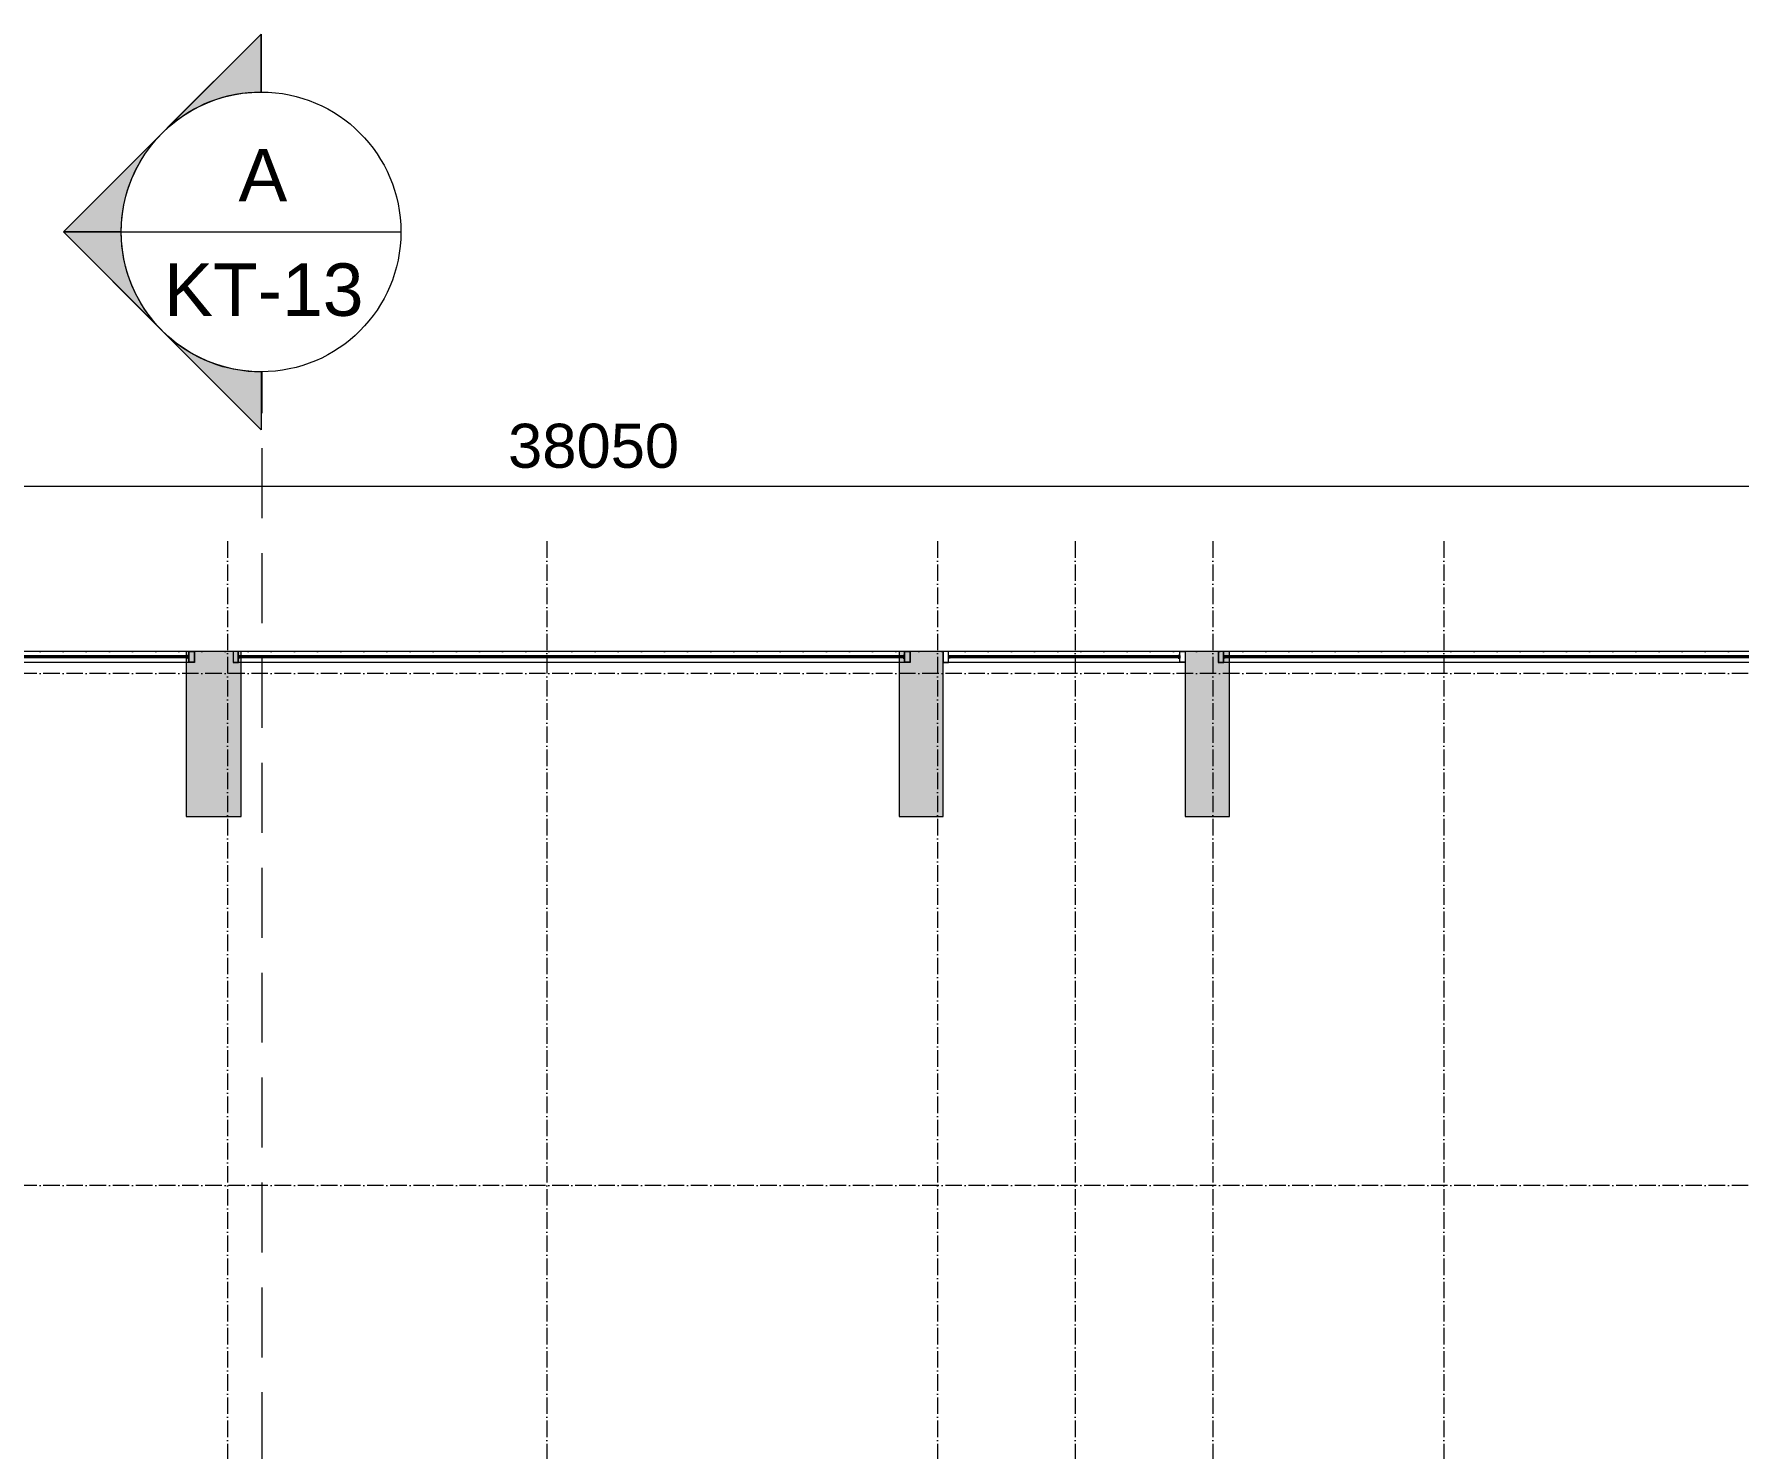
# Model space of a CAD drawing. Header units: millimetres. Extents: x -20211 to 105142, y -25405 to 48204.
# Drawn here: x 15244 to 30730, y 35359 to 48204 of the extents above; entities that cross this region are included whole.
import ezdxf

# ---------------------------------------------------------------- set-up
doc = ezdxf.new("R2010")
doc.units = ezdxf.units.MM
doc.linetypes.add('Grid Line', pattern=[4.2, 3, -0.6, 0, -0.6])
doc.linetypes.add('HIDDEN2', pattern=[4.7625, 3.175, -1.5875])
doc.layers.get('Defpoints').update_dxf_attribs({"color": 230})
for name, color, linetype, lineweight in [('CUA', 31, 'Continuous', 9), ('DIM', 1, 'Continuous', 5), ('G-ANNO-SYMB', 111, 'Continuous', 5), ('KI-HIEU-1', 151, 'Continuous', 9), ('NET-CAT', 3, 'Continuous', 15), ('NET-THAY', 2, 'Continuous', 9), ('TRUC', 225, 'Continuous', 5), ('X-COT HAM$0$LC.HA', 8, 'Continuous', 9)]:
    doc.layers.add(name, color=color, linetype=linetype, lineweight=lineweight)
doc.styles.add('Arial', font='arial_0.ttf', dxfattribs={"height": 476.25})
doc.styles.add('TA1', font='arial_0.ttf')
doc.dimstyles.new('D_200_KTx2', dxfattribs={"dimtxt": 400, "dimasz": 300, "dimexe": 300, "dimexo": 300, "dimgap": 160, "dimtad": 1, "dimdec": 0, "dimzin": 9, "dimtxsty": 'TA1', "dimblk": 'ARCHTICK', "dimcen": 1, "dimdle": 300, "dimclrd": 256, "dimclre": 256, "dimclrt": 7, "dimadec": 0, "dimazin": 0, "dimtfac": 1, "dimtdec": 0, "dimtix": 1, "dimtmove": 1, "dimatfit": 3, "dimldrblk": 'ARCHTICK', "dimfxl": 0, "dimtolj": 1, "dimtzin": 0, "dimlwd": -1, "dimlwe": -1, "dimarcsym": 0})

# ---------------------------------------------------------------- blocks, each defined once
blk = doc.blocks.new('_ARCHTICK')
at = {"color": 0, "linetype": 'ByBlock', "const_width": 0.15}
blk.add_lwpolyline([(-0.5, -0.5), (0.5, 0.5)], dxfattribs=at)
blk = doc.blocks.new('*D71')
at = {"layer": 'Defpoints', "color": 0, "transparency": 16777216}
for p in [(39351, 44100), (1301, 42600), (39351, 42600)]:
    blk.add_point(p, dxfattribs=at)
at = {"layer": 'DIM', "transparency": 16777216}
for p, q in [((1301, 42900), (1301, 44400)), ((39351, 42900), (39351, 44400)), ((1001, 44100), (39651, 44100))]:
    blk.add_line(p, q, dxfattribs=at)
at = {"layer": 'DIM', "transparency": 16777216, "xscale": 300, "yscale": 300, "zscale": 300, "rotation": 180}
blk.add_blockref('_ARCHTICK', (1301, 44100), dxfattribs=at)
at = {"layer": 'DIM', "transparency": 16777216, "xscale": 300, "yscale": 300, "zscale": 300}
blk.add_blockref('_ARCHTICK', (39351, 44100), dxfattribs=at)
at = {"layer": 'DIM', "color": 7, "transparency": 16777216, "insert": (20326, 44464), "char_height": 400, "attachment_point": 5, "style": 'TA1'}
blk.add_mtext('\\A1;38050', dxfattribs=at)
blk = doc.blocks.new('Section - Section Head - Filled-317961-MẶT BẰNG TẦNG 1')
at = {"layer": 'G-ANNO-SYMB'}
h = blk.add_hatch(color=256, dxfattribs=at)
edge = h.paths.add_edge_path(flags=0)
edge.add_line((-10.84, 4.49), (-6.35, 8.98))
edge.add_line((-6.35, 8.98), (-6.35, 6.35))
edge.add_arc((-6.35, 0), 6.35, 90, 135)
h = blk.add_hatch(color=256, dxfattribs=at)
edge = h.paths.add_edge_path(flags=0)
edge.add_arc((-6.35, 0), 6.35, 45, 90)
edge.add_line((-6.35, 6.35), (-6.35, 8.98))
edge.add_line((-6.35, 8.98), (-1.86, 4.49))
h = blk.add_hatch(color=256, dxfattribs=at)
edge = h.paths.add_edge_path(flags=0)
edge.add_arc((-6.35, 0), 6.358, 137.9216, 180)
edge.add_line((-12.708, 0), (-15.33, 0))
edge.add_line((-15.33, 0), (-11.069, 4.261))
h = blk.add_hatch(color=256, dxfattribs=at)
edge = h.paths.add_edge_path(flags=0)
edge.add_line((-1.631, 4.261), (2.63, 0))
edge.add_line((2.63, 0), (0.008, 0))
edge.add_arc((-6.35, 0), 6.358, 0, 42.0784)
for p, q in [((-6.35, 8.98), (-15.33, 0)), ((-6.35, 8.98), (-10.84, 4.49)), ((-6.35, 8.98), (2.63, 0)), ((-6.35, 6.35), (-6.35, 8.98)), ((-1.86, 4.49), (-6.35, 8.98)), ((-6.35, 8.98), (-6.35, 6.35)), ((-11.069, 4.261), (-15.33, 0)), ((2.63, 0), (-1.631, 4.261)), ((-15.33, 0), (-12.708, 0)), ((0.008, 0), (2.63, 0)), ((-12.7, 0), (-15.33, 0)), ((0, 0), (2.63, 0))]:
    blk.add_line(p, q, dxfattribs=at)
for radius, start, end in [(6.35, 360, 180), (6.35, 90, 135), (6.35, 45, 90), (6.358, 137.9216, 180), (6.358, 0, 42.0784), (6.35, 180, 360)]:
    blk.add_arc((-6.35, 0), radius, start, end, dxfattribs=at)
blk = doc.blocks.new('ALC1807-ASCENT PLAZA-KET CAU_rvt-1-MẶT BẰNG TẦNG 1')
at = {"layer": 'X-COT HAM$0$LC.HA'}
h = blk.add_hatch(color=256, dxfattribs=at)
h.dxf.hatch_style = 1
h.paths.add_polyline_path([(16625, 41100), (17125, 41100), (17125, 42600), (16625, 42600)])
h = blk.add_hatch(color=256, dxfattribs=at)
h.dxf.hatch_style = 1
h.paths.add_polyline_path([(23501, 42600), (23101, 42600), (23101, 41100), (23501, 41100)])
h = blk.add_hatch(color=256, dxfattribs=at)
h.dxf.hatch_style = 1
h.paths.add_polyline_path([(26101, 42600), (25701, 42600), (25701, 41100), (26101, 41100)])
at = {"ltscale": 1000}
blk.add_lwpolyline([(16625, 41100), (17125, 41100), (17125, 42600), (16625, 42600)], close=True, dxfattribs=at)
at = {"ltscale": 1000, "elevation": 0}
for points in [[(23501, 42600), (23101, 42600), (23101, 41100), (23501, 41100)], [(26101, 42600), (25701, 42600), (25701, 41100), (26101, 41100)]]:
    blk.add_lwpolyline(points, close=True, dxfattribs=at)
blk = doc.blocks.new('*U143')
for p, q in [((6050, 100, 0), (50, 100, 0)), ((6050, 0, 0), (50, 0, 0)), ((6037, 58, 0), (63, 58, 0)), ((6037, 42, 0), (63, 42, 0))]:
    blk.add_line(p, q)
at = {"ltscale": 100}
for p, q in [((50, 61, 0), (50, 39, 0)), ((50, 61, 0), (50, 39, 0)), ((6050, 61, 0), (6050, 39, 0)), ((6050, 61, 0), (6050, 39, 0))]:
    blk.add_line(p, q, dxfattribs=at)
at = {"color": 1, "lineweight": 0, "ltscale": 10}
blk.add_line((57, 50, 0), (6043, 50, 0), dxfattribs=at)
at = {"ltscale": 25, "elevation": 0}
for points in [[(0, 0), (50, 0), (50, 100), (0, 100)], [(2, 2), (48, 2), (48, 98), (2, 98)]]:
    blk.add_lwpolyline(points, close=True, dxfattribs=at)
at = {"elevation": 0}
for points in [[(50, 39), (50, 61), (63, 61, -0.414214), (63, 60), (63, 57, -0.414214), (63, 56, -0.414214), (62, 57), (62, 59, 0.414214), (62, 60), (52, 60, 0.414214), (51, 59), (51, 40, 0.414214), (52, 40), (62, 40, 0.414214), (62, 40), (62, 43, -0.414214), (63, 43, -0.414214), (63, 43), (63, 39, -0.414214), (63, 39), (50, 39)], [(6050, 39), (6050, 61), (6038, 61, 0.414214), (6037, 60), (6037, 57, 0.414214), (6038, 56, 0.414214), (6038, 57), (6038, 59, -0.414214), (6039, 60), (6049, 60, -0.414214), (6049, 59), (6049, 40, -0.414214), (6049, 40), (6039, 40, -0.414214), (6038, 40), (6038, 43, 0.414214), (6038, 43, 0.414214), (6037, 43), (6037, 39, 0.414214), (6038, 39), (6050, 39)]]:
    blk.add_lwpolyline(points, format="xyb", dxfattribs=at)
for points in [[(50, 40), (50, 59)], [(50, 40), (50, 59)], [(6050, 40), (6050, 59)], [(6050, 40), (6050, 59)]]:
    blk.add_lwpolyline(points, dxfattribs=at)
for points in [[(57, 52, 0.110226), (57, 52), (57, 48, 0.110226), (57, 48, 0.547587), (60, 47, -0.371535), (61, 47, 0.207699), (65, 47, -0.626616), (65, 47, -0.088099), (63, 42), (63, 44), (60, 44), (60, 43), (56, 46, -0.26277), (55, 47), (55, 50), (55, 53, -0.26277), (56, 54), (60, 57), (60, 56), (63, 56), (63, 58, -0.088099), (65, 53, -0.626616), (65, 53, 0.207699), (61, 53, -0.371535), (60, 53, 0.547587)], [(6043, 52, -0.110226), (6043, 52), (6043, 48, -0.110226), (6043, 48, -0.547587), (6040, 47, 0.371535), (6039, 47, -0.207699), (6035, 47, 0.626616), (6035, 47, 0.088099), (6037, 42), (6037, 44), (6040, 44), (6040, 43), (6044, 46, 0.26277), (6045, 47), (6045, 50), (6045, 53, 0.26277), (6044, 54), (6040, 57), (6040, 56), (6037, 56), (6037, 58, 0.088099), (6035, 53, 0.626616), (6035, 53, -0.207699), (6039, 53, 0.371535), (6040, 53, -0.547587)]]:
    blk.add_lwpolyline(points, format="xyb", close=True)
for points in [[(57, 47), (57, 52), (6043, 52), (6043, 47)], [(6100, 100), (6100, 0), (6050, 0), (6050, 100)], [(6098, 98), (6098, 2), (6052, 2), (6052, 98)]]:
    blk.add_lwpolyline(points, close=True)
blk = doc.blocks.new('*U124')
for p, q in [((2150, 100, 0), (50, 100, 0)), ((2150, 0, 0), (50, 0, 0)), ((2137, 58, 0), (63, 58, 0)), ((2137, 42, 0), (63, 42, 0))]:
    blk.add_line(p, q)
at = {"ltscale": 100}
for p, q in [((50, 61, 0), (50, 39, 0)), ((50, 61, 0), (50, 39, 0)), ((2150, 61, 0), (2150, 39, 0)), ((2150, 61, 0), (2150, 39, 0))]:
    blk.add_line(p, q, dxfattribs=at)
at = {"color": 1, "lineweight": 0, "ltscale": 10}
blk.add_line((57, 50, 0), (2143, 50, 0), dxfattribs=at)
at = {"ltscale": 25, "elevation": 0}
for points in [[(0, 0), (50, 0), (50, 100), (0, 100)], [(2, 2), (48, 2), (48, 98), (2, 98)]]:
    blk.add_lwpolyline(points, close=True, dxfattribs=at)
at = {"elevation": 0}
for points in [[(50, 39), (50, 61), (63, 61, -0.414214), (63, 60), (63, 57, -0.414214), (63, 56, -0.414214), (62, 57), (62, 59, 0.414214), (62, 60), (52, 60, 0.414214), (51, 59), (51, 40, 0.414214), (52, 40), (62, 40, 0.414214), (62, 40), (62, 43, -0.414214), (63, 43, -0.414214), (63, 43), (63, 39, -0.414214), (63, 39), (50, 39)], [(2150, 39), (2150, 61), (2137, 61, 0.414214), (2137, 60), (2137, 57, 0.414214), (2137, 56, 0.414214), (2138, 57), (2138, 59, -0.414214), (2138, 60), (2148, 60, -0.414214), (2149, 59), (2149, 40, -0.414214), (2148, 40), (2138, 40, -0.414214), (2138, 40), (2138, 43, 0.414214), (2137, 43, 0.414214), (2137, 43), (2137, 39, 0.414214), (2137, 39), (2150, 39)]]:
    blk.add_lwpolyline(points, format="xyb", dxfattribs=at)
for points in [[(50, 40), (50, 59)], [(50, 40), (50, 59)], [(2150, 40), (2150, 59)], [(2150, 40), (2150, 59)]]:
    blk.add_lwpolyline(points, dxfattribs=at)
for points in [[(57, 52, 0.110226), (57, 52), (57, 48, 0.110226), (57, 48, 0.547587), (60, 47, -0.371535), (61, 47, 0.207699), (65, 47, -0.626616), (65, 47, -0.088099), (63, 42), (63, 44), (60, 44), (60, 43), (56, 46, -0.26277), (55, 47), (55, 50), (55, 53, -0.26277), (56, 54), (60, 57), (60, 56), (63, 56), (63, 58, -0.088099), (65, 53, -0.626616), (65, 53, 0.207699), (61, 53, -0.371535), (60, 53, 0.547587)], [(2143, 52, -0.110226), (2143, 52), (2143, 48, -0.110226), (2143, 48, -0.547587), (2140, 47, 0.371535), (2139, 47, -0.207699), (2135, 47, 0.626616), (2135, 47, 0.088099), (2137, 42), (2137, 44), (2140, 44), (2140, 43), (2144, 46, 0.26277), (2145, 47), (2145, 50), (2145, 53, 0.26277), (2144, 54), (2140, 57), (2140, 56), (2137, 56), (2137, 58, 0.088099), (2135, 53, 0.626616), (2135, 53, -0.207699), (2139, 53, 0.371535), (2140, 53, -0.547587)]]:
    blk.add_lwpolyline(points, format="xyb", close=True)
for points in [[(57, 47), (57, 52), (2143, 52), (2143, 47)], [(2200, 100), (2200, 0), (2150, 0), (2150, 100)], [(2198, 98), (2198, 2), (2152, 2), (2152, 98)]]:
    blk.add_lwpolyline(points, close=True)
blk = doc.blocks.new('*U142')
for p, q in [((6100, 100, 0), (50, 100, 0)), ((6100, 0, 0), (50, 0, 0)), ((6087, 58, 0), (63, 58, 0)), ((6087, 42, 0), (63, 42, 0))]:
    blk.add_line(p, q)
at = {"ltscale": 100}
for p, q in [((50, 61, 0), (50, 39, 0)), ((50, 61, 0), (50, 39, 0)), ((6100, 61, 0), (6100, 39, 0)), ((6100, 61, 0), (6100, 39, 0))]:
    blk.add_line(p, q, dxfattribs=at)
at = {"color": 1, "lineweight": 0, "ltscale": 10}
blk.add_line((57, 50, 0), (6093, 50, 0), dxfattribs=at)
at = {"ltscale": 25, "elevation": 0}
for points in [[(0, 0), (50, 0), (50, 100), (0, 100)], [(2, 2), (48, 2), (48, 98), (2, 98)]]:
    blk.add_lwpolyline(points, close=True, dxfattribs=at)
at = {"elevation": 0}
for points in [[(50, 39), (50, 61), (63, 61, -0.414214), (63, 60), (63, 57, -0.414214), (63, 56, -0.414214), (62, 57), (62, 59, 0.414214), (62, 60), (52, 60, 0.414214), (51, 59), (51, 40, 0.414214), (52, 40), (62, 40, 0.414214), (62, 40), (62, 43, -0.414214), (63, 43, -0.414214), (63, 43), (63, 39, -0.414214), (63, 39), (50, 39)], [(6100, 39), (6100, 61), (6087, 61, 0.414214), (6087, 60), (6087, 57, 0.414214), (6087, 56, 0.414214), (6088, 57), (6088, 59, -0.414214), (6088, 60), (6098, 60, -0.414214), (6099, 59), (6099, 40, -0.414214), (6098, 40), (6088, 40, -0.414214), (6088, 40), (6088, 43, 0.414214), (6087, 43, 0.414214), (6087, 43), (6087, 39, 0.414214), (6087, 39), (6100, 39)]]:
    blk.add_lwpolyline(points, format="xyb", dxfattribs=at)
for points in [[(50, 40), (50, 59)], [(50, 40), (50, 59)], [(6100, 40), (6100, 59)], [(6100, 40), (6100, 59)]]:
    blk.add_lwpolyline(points, dxfattribs=at)
for points in [[(57, 52, 0.110226), (57, 52), (57, 48, 0.110226), (57, 48, 0.547587), (60, 47, -0.371535), (61, 47, 0.207699), (65, 47, -0.626616), (65, 47, -0.088099), (63, 42), (63, 44), (60, 44), (60, 43), (56, 46, -0.26277), (55, 47), (55, 50), (55, 53, -0.26277), (56, 54), (60, 57), (60, 56), (63, 56), (63, 58, -0.088099), (65, 53, -0.626616), (65, 53, 0.207699), (61, 53, -0.371535), (60, 53, 0.547587)], [(6093, 52, -0.110226), (6093, 52), (6093, 48, -0.110226), (6093, 48, -0.547587), (6090, 47, 0.371535), (6089, 47, -0.207699), (6085, 47, 0.626616), (6085, 47, 0.088099), (6087, 42), (6087, 44), (6090, 44), (6090, 43), (6094, 46, 0.26277), (6095, 47), (6095, 50), (6095, 53, 0.26277), (6094, 54), (6090, 57), (6090, 56), (6087, 56), (6087, 58, 0.088099), (6085, 53, 0.626616), (6085, 53, -0.207699), (6089, 53, 0.371535), (6090, 53, -0.547587)]]:
    blk.add_lwpolyline(points, format="xyb", close=True)
for points in [[(57, 47), (57, 52), (6093, 52), (6093, 47)], [(6150, 100), (6150, 0), (6100, 0), (6100, 100)], [(6148, 98), (6148, 2), (6102, 2), (6102, 98)]]:
    blk.add_lwpolyline(points, close=True)
blk = doc.blocks.new('*U141')
for p, q in [((6050, 100, 0), (50, 100, 0)), ((6050, 0, 0), (50, 0, 0)), ((6037, 58, 0), (63, 58, 0)), ((6037, 42, 0), (63, 42, 0))]:
    blk.add_line(p, q)
at = {"ltscale": 100}
for p, q in [((50, 61, 0), (50, 39, 0)), ((50, 61, 0), (50, 39, 0)), ((6050, 61, 0), (6050, 39, 0)), ((6050, 61, 0), (6050, 39, 0))]:
    blk.add_line(p, q, dxfattribs=at)
at = {"color": 1, "lineweight": 0, "ltscale": 10}
blk.add_line((57, 50, 0), (6043, 50, 0), dxfattribs=at)
at = {"ltscale": 25, "elevation": 0}
for points in [[(0, 0), (50, 0), (50, 100), (0, 100)], [(2, 2), (48, 2), (48, 98), (2, 98)]]:
    blk.add_lwpolyline(points, close=True, dxfattribs=at)
at = {"elevation": 0}
for points in [[(50, 39), (50, 61), (63, 61, -0.414214), (63, 60), (63, 57, -0.414214), (63, 56, -0.414214), (62, 57), (62, 59, 0.414214), (62, 60), (52, 60, 0.414214), (51, 59), (51, 40, 0.414214), (52, 40), (62, 40, 0.414214), (62, 40), (62, 43, -0.414214), (63, 43, -0.414214), (63, 43), (63, 39, -0.414214), (63, 39), (50, 39)], [(6050, 39), (6050, 61), (6038, 61, 0.414214), (6037, 60), (6037, 57, 0.414214), (6038, 56, 0.414214), (6038, 57), (6038, 59, -0.414214), (6039, 60), (6049, 60, -0.414214), (6049, 59), (6049, 40, -0.414214), (6049, 40), (6039, 40, -0.414214), (6038, 40), (6038, 43, 0.414214), (6038, 43, 0.414214), (6037, 43), (6037, 39, 0.414214), (6038, 39), (6050, 39)]]:
    blk.add_lwpolyline(points, format="xyb", dxfattribs=at)
for points in [[(50, 40), (50, 59)], [(50, 40), (50, 59)], [(6050, 40), (6050, 59)], [(6050, 40), (6050, 59)]]:
    blk.add_lwpolyline(points, dxfattribs=at)
for points in [[(57, 52, 0.110226), (57, 52), (57, 48, 0.110226), (57, 48, 0.547587), (60, 47, -0.371535), (61, 47, 0.207699), (65, 47, -0.626616), (65, 47, -0.088099), (63, 42), (63, 44), (60, 44), (60, 43), (56, 46, -0.26277), (55, 47), (55, 50), (55, 53, -0.26277), (56, 54), (60, 57), (60, 56), (63, 56), (63, 58, -0.088099), (65, 53, -0.626616), (65, 53, 0.207699), (61, 53, -0.371535), (60, 53, 0.547587)], [(6043, 52, -0.110226), (6043, 52), (6043, 48, -0.110226), (6043, 48, -0.547587), (6040, 47, 0.371535), (6039, 47, -0.207699), (6035, 47, 0.626616), (6035, 47, 0.088099), (6037, 42), (6037, 44), (6040, 44), (6040, 43), (6044, 46, 0.26277), (6045, 47), (6045, 50), (6045, 53, 0.26277), (6044, 54), (6040, 57), (6040, 56), (6037, 56), (6037, 58, 0.088099), (6035, 53, 0.626616), (6035, 53, -0.207699), (6039, 53, 0.371535), (6040, 53, -0.547587)]]:
    blk.add_lwpolyline(points, format="xyb", close=True)
for points in [[(57, 47), (57, 52), (6043, 52), (6043, 47)], [(6100, 100), (6100, 0), (6050, 0), (6050, 100)], [(6098, 98), (6098, 2), (6052, 2), (6052, 98)]]:
    blk.add_lwpolyline(points, close=True)

msp = doc.modelspace()

# ---------------------------------------------------------------- linework, layer by layer
at = {"layer": 'G-ANNO-SYMB'}
msp.add_line((16035.6, 46408.3), (18575.6, 46408.3), dxfattribs=at)
at = {"layer": 'KI-HIEU-1', "linetype": 'HIDDEN2', "ltscale": 200}
msp.add_line((17315.7, -7625.1), (17315.7, 45138.3), dxfattribs=at)
at = {"layer": 'NET-THAY'}
for p, q in [((16700.5, 42599.9), (10600.5, 42599.9)), ((23200.5, 42599.9), (17050.5, 42599.9)), ((25700.5, 42599.9), (23500.5, 42599.9)), ((32100.5, 42599.9), (26000.5, 42599.9))]:
    msp.add_line(p, q, dxfattribs=at)
at = {"layer": 'TRUC', "linetype": 'Grid Line', "ltscale": 50}
for p, q in [((17000.5, 43599.9), (17000.5, -4500.1)), ((19900.5, 43599.9), (19900.5, -4500.1)), ((23450.5, 43599.9), (23450.5, -4500.1)), ((24700.5, 43599.9), (24700.5, -7167.6)), ((25950.5, 43599.9), (25950.5, -4500.1)), ((28050.5, 43599.9), (28050.5, -7167.6)), ((43000.5, 42599.9), (-11036.3, 42599.9)), ((43000.5, 42399.9), (-14407, 42399.9)), ((43000.5, 37749.9), (-12092.4, 37749.9))]:
    msp.add_line(p, q, dxfattribs=at)

# ---------------------------------------------------------------- block references
at = {"layer": 'CUA', "extrusion": (1.23645e-08, -1.17273e-08, 1)}
for name, p in [('*U141', (10600.5, 42499.9, 0)), ('*U142', (17050.5, 42499.9, 0)), ('*U124', (23500.5, 42499.9, 0)), ('*U143', (26000.5, 42499.9, 0))]:
    msp.add_blockref(name, p, dxfattribs=at)
at = {"layer": 'G-ANNO-SYMB', "extrusion": (0, 0, -1), "xscale": 199.9999999999999, "yscale": 199.9999999999999, "zscale": 199.9999999999999, "rotation": 270.0000000000002}
msp.add_blockref('Section - Section Head - Filled-317961-MẶT BẰNG TẦNG 1', (-17305.6, 45138.3), dxfattribs=at)
at = {"layer": 'NET-CAT'}
msp.add_blockref('ALC1807-ASCENT PLAZA-KET CAU_rvt-1-MẶT BẰNG TẦNG 1', (0, 0), dxfattribs=at)

# ---------------------------------------------------------------- texts
at = {"layer": 'G-ANNO-SYMB', "attachment_point": 2, "line_spacing_factor": 0.941778, "style": 'Arial'}
for s, insert, char_height, width in [('A', (17321.9, 47161.6), 476.2, 443.133), ('KT-13', (17329.9, 46122.5), 476.25, 2240.682)]:
    msp.add_mtext(s, dxfattribs=dict(at, insert=insert, char_height=char_height, width=width))

# ---------------------------------------------------------------- dimensions: what is measured, and where the dimension line sits
at = {"layer": 'DIM'}
dim = msp.add_linear_dim(base=(39350.5, 44099.9), p1=(1300.5, 42599.9), p2=(39350.5, 42599.9), dimstyle='D_200_KTx2', dxfattribs=at)
dim.commit()
dim.dimension.update_dxf_attribs({"geometry": '*D71', "text_midpoint": (20325.5, 44464.3)})

doc.saveas('drawing.dxf')
